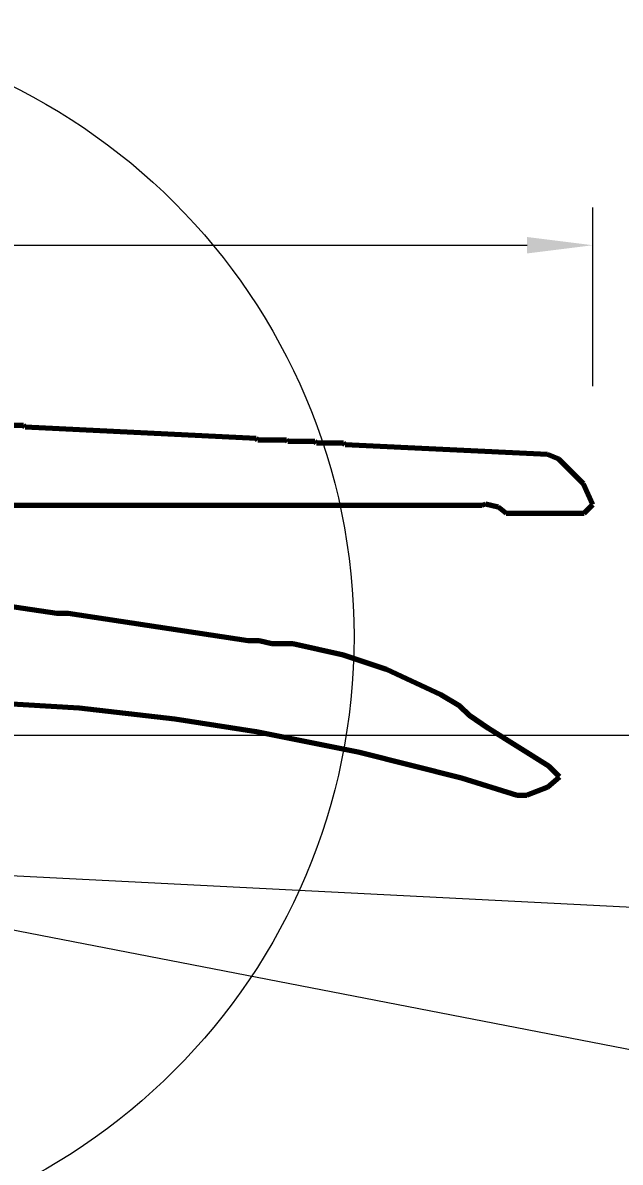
# Model space of a CAD drawing. Header units: millimetres. Extents: x 0 to 2382, y 0 to 420.
# Drawn here: x 197.7 to 229.4, y 328.4 to 389 of the extents above; entities that cross this region are included whole.
import ezdxf

# ---------------------------------------------------------------- set-up
doc = ezdxf.new("R2010")
doc.units = ezdxf.units.MM
doc.linetypes.add('IRAM-E-TRAZOS', pattern=[5, 4, -1])
for name, color, linetype, lineweight in [('01-VISIBLE', 7, 'CONTINUOUS', 70), ('02-OCULTA', 4, 'IRAM-E-TRAZOS', 35), ('04-COTA', 3, 'CONTINUOUS', 18), ('08-FINA', 5, 'CONTINUOUS', 18)]:
    doc.layers.add(name, color=color, linetype=linetype, lineweight=lineweight)
doc.styles.add('ISO3098', font='isocpeur.ttf')
doc.dimstyles.new('FLAMA-IRAM', dxfattribs={"dimtxt": 3.5, "dimasz": 3.5, "dimexe": 2, "dimexo": 1.5, "dimgap": 1, "dimtad": 1, "dimdec": 1, "dimtxsty": 'ISO3098', "dimblk": 'IRAM_FLECHA', "dimblk1": 'IRAM_FLECHA', "dimblk2": 'IRAM_FLECHA', "dimcen": 2.5, "dimclrd": 256, "dimclre": 256, "dimclrt": 256, "dimazin": 3, "dimtfac": 1, "dimtmove": 0, "dimatfit": 3, "dimlwd": 18, "dimlwe": 18})

# ---------------------------------------------------------------- blocks, each defined once
blk = doc.blocks.new('IRAM_FLECHA')
blk.add_solid([(0, 0), (-1, 0.125), (-1, -0.125)])

msp = doc.modelspace()

# ---------------------------------------------------------------- linework, layer by layer
at = {"layer": '01-VISIBLE'}
for p, q in [((197.725, 367.584), (196.285, 367.584)), ((197.81, 367.499), (197.725, 367.584)), ((210.085, 366.904), (197.81, 367.499)), ((210.17, 366.819), (210.085, 366.904)), ((211.695, 366.819), (210.17, 366.819)), ((211.78, 366.734), (211.695, 366.819)), ((213.215, 366.734), (211.78, 366.734)), ((213.3, 366.649), (213.215, 366.734)), ((214.74, 366.649), (213.3, 366.649)), ((214.825, 366.564), (214.74, 366.649)), ((225.58, 366.059), (214.825, 366.564)), ((226.17, 365.804), (225.58, 366.059)), ((227.485, 364.494), (226.17, 365.804)), ((227.99, 363.389), (227.485, 364.494)), ((222.105, 363.349), (222.275, 363.434)), ((222.275, 363.434), (222.955, 363.264)), ((227.525, 362.924), (227.99, 363.389)), ((188.24, 363.349), (222.105, 363.349)), ((222.955, 363.264), (223.375, 362.924)), ((223.375, 362.924), (227.525, 362.924)), ((199.5, 357.594), (191.12, 358.864)), ((200.095, 357.594), (199.5, 357.594)), ((209.66, 356.154), (200.095, 357.594)), ((210.255, 356.154), (209.66, 356.154)), ((210.93, 355.984), (210.255, 356.154)), ((212.03, 355.984), (210.93, 355.984)), ((214.74, 355.389), (212.03, 355.984)), ((217.025, 354.629), (214.74, 355.389)), ((219.905, 353.274), (217.025, 354.629)), ((220.92, 352.679), (219.905, 353.274)), ((196.2, 352.849), (200.685, 352.594)), ((200.685, 352.594), (205.765, 352.004)), ((221.43, 352.174), (220.92, 352.679)), ((205.765, 352.004), (210.085, 351.324)), ((222.445, 351.494), (221.43, 352.174)), ((210.085, 351.324), (215.59, 350.224)), ((225.665, 349.464), (222.445, 351.494)), ((215.59, 350.224), (221.005, 348.869)), ((226.215, 348.914), (225.665, 349.464)), ((221.005, 348.869), (223.97, 347.939)), ((225.58, 348.364), (226.215, 348.914)), ((224.48, 347.939), (225.58, 348.364)), ((223.97, 347.939), (224.48, 347.939))]:
    msp.add_line(p, q, dxfattribs=at)
at = {"layer": '02-OCULTA'}
for p, q in [((197.725, 367.584), (196.285, 367.584)), ((197.81, 367.499), (197.725, 367.584)), ((210.085, 366.904), (197.81, 367.499)), ((210.17, 366.819), (210.085, 366.904)), ((211.695, 366.819), (210.17, 366.819)), ((211.78, 366.734), (211.695, 366.819)), ((213.215, 366.734), (211.78, 366.734)), ((213.3, 366.649), (213.215, 366.734)), ((214.74, 366.649), (213.3, 366.649)), ((214.825, 366.564), (214.74, 366.649)), ((225.58, 366.059), (214.825, 366.564)), ((226.17, 365.804), (225.58, 366.059)), ((227.485, 364.494), (226.17, 365.804)), ((227.99, 363.389), (227.485, 364.494)), ((222.105, 363.349), (222.275, 363.434)), ((222.275, 363.434), (222.955, 363.264)), ((227.525, 362.924), (227.99, 363.389)), ((188.24, 363.349), (222.105, 363.349)), ((222.955, 363.264), (223.375, 362.924)), ((223.375, 362.924), (227.525, 362.924)), ((199.5, 357.594), (191.12, 358.864)), ((200.095, 357.594), (199.5, 357.594)), ((209.66, 356.154), (200.095, 357.594)), ((210.255, 356.154), (209.66, 356.154)), ((210.93, 355.984), (210.255, 356.154)), ((212.03, 355.984), (210.93, 355.984)), ((214.74, 355.389), (212.03, 355.984)), ((217.025, 354.629), (214.74, 355.389)), ((219.905, 353.274), (217.025, 354.629)), ((220.92, 352.679), (219.905, 353.274)), ((196.2, 352.849), (200.685, 352.594)), ((200.685, 352.594), (205.765, 352.004)), ((221.43, 352.174), (220.92, 352.679)), ((205.765, 352.004), (210.085, 351.324)), ((222.445, 351.494), (221.43, 352.174)), ((210.085, 351.324), (215.59, 350.224)), ((225.665, 349.464), (222.445, 351.494)), ((215.59, 350.224), (221.005, 348.869)), ((226.215, 348.914), (225.665, 349.464)), ((221.005, 348.869), (223.97, 347.939)), ((225.58, 348.364), (226.215, 348.914)), ((224.48, 347.939), (225.58, 348.364)), ((223.97, 347.939), (224.48, 347.939))]:
    msp.add_line(p, q, dxfattribs=at)
at = {"layer": '08-FINA'}
for p, q in [((242.99, 351.119), (192.555, 351.119)), ((242.995, 341.323), (174.355, 344.819)), ((243.063, 331.879), (182.92, 343.515))]:
    msp.add_line(p, q, dxfattribs=at)
msp.add_circle((182.667, 356.372), 32.625, dxfattribs=at)

# ---------------------------------------------------------------- dimensions: what is measured, and where the dimension line sits
at = {"layer": '04-COTA'}
msp.add_linear_dim(base=(108.855, 377.174), p1=(108.855, 368.174), p2=(227.99, 368.174), dimstyle='FLAMA-IRAM', override={"dimlfac": 2}, dxfattribs=at).render()

doc.saveas('drawing.dxf')
